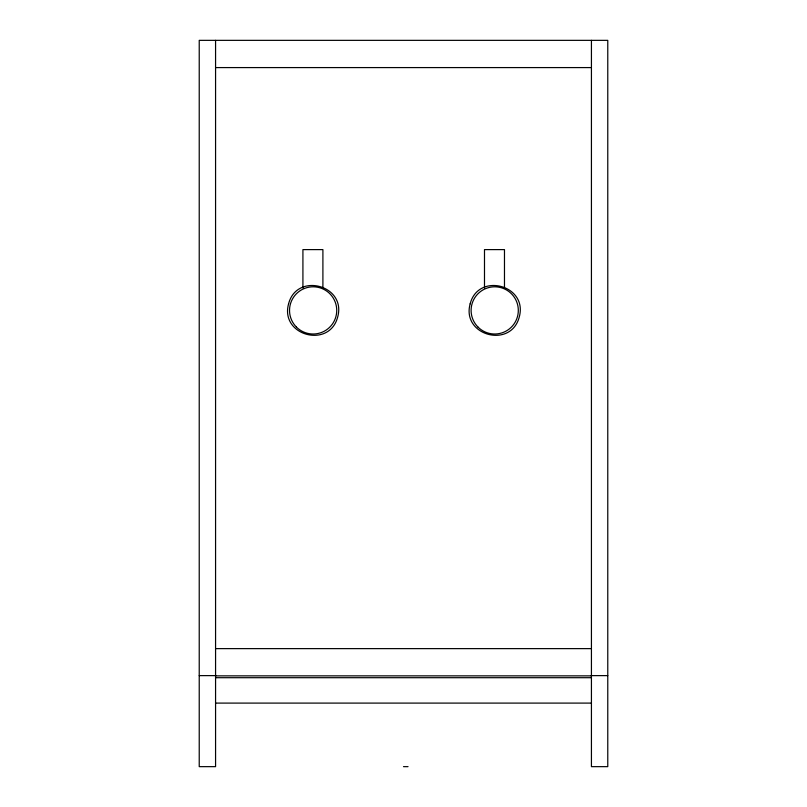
<?xml version="1.0" encoding="UTF-8"?>
<svg xmlns="http://www.w3.org/2000/svg" width="807" height="807" viewBox="0 0 807 807"><rect width="100%" height="100%" fill="white"/><g stroke="black" fill="none" stroke-linecap="round" stroke-linejoin="round"><path stroke-width="1.21" d="M215.57 67.586L591.43 67.586M215.57 648.626L591.43 648.626M199.228 675.62L215.57 675.62M591.43 675.62L607.772 675.62M215.57 675.863L591.43 675.863M215.57 677.698L591.43 677.698M215.57 703.099L591.43 703.099M403.5 766.65L408.039 766.65M591.43 40.35L591.43 766.65L607.772 766.65L607.772 40.35L199.228 40.35L199.228 766.65L215.57 766.65L215.57 40.35M504.476 287.978L504.476 249.605L484.493 249.605L484.493 287.978M322.901 287.978L322.901 249.605L302.918 249.605L302.918 287.978M288.583 303.825C279.716 335.621 329.468 348.957 337.689 316.99C346.556 285.194 296.794 271.858 288.583 303.825M470.158 303.825C461.291 335.621 511.043 348.957 519.264 316.99C528.131 285.194 478.369 271.858 470.158 303.825M296.441 327.097A23.605 23.605 0 0 0 335.934 316.515A23.605 23.605 0 0 0 307.023 287.605A23.605 23.605 0 0 0 296.441 327.097M478.016 327.097A23.605 23.605 0 0 0 517.509 316.515A23.605 23.605 0 0 0 488.598 287.605A23.605 23.605 0 0 0 478.016 327.097"/></g></svg>
